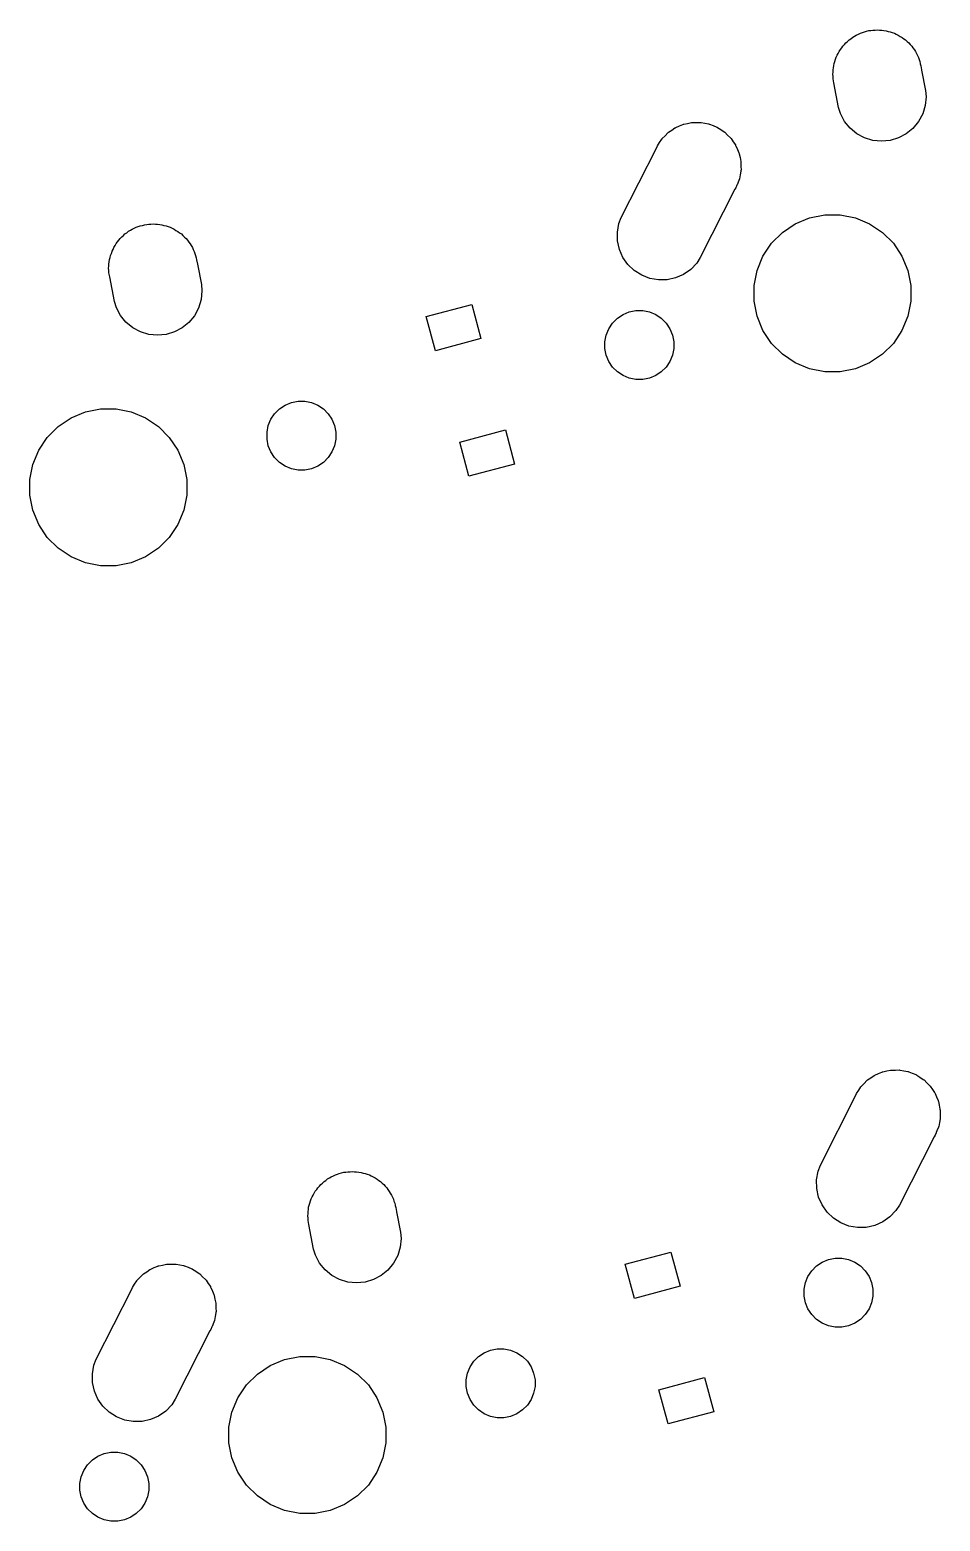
# Model space of a CAD drawing. Extents: x -26.1 to -7.5, y -7.6 to -2.3.
# Drawn here: x -13.387 to -12.477, y -4.047 to -2.555 of the extents above; entities that cross this region are included whole.
import ezdxf

# ---------------------------------------------------------------- set-up
doc = ezdxf.new("R2010")
doc.units = 0
doc.header["$MEASUREMENT"] = 0
doc.layers.add('BLACK', color=7, linetype='CONTINUOUS')

msp = doc.modelspace()

# ---------------------------------------------------------------- linework, layer by layer
at = {"layer": 'BLACK', "linetype": 'CONTINUOUS'}
for p, q in [((-12.5693, -2.56675), (-12.5678, -2.56525)), ((-12.5678, -2.56525), (-12.566, -2.564)), ((-12.566, -2.564), (-12.5642, -2.56257)), ((-12.5642, -2.56257), (-12.5623, -2.56158)), ((-12.5623, -2.56158), (-12.5606, -2.56041)), ((-12.5606, -2.56041), (-12.5585, -2.55954)), ((-12.5585, -2.55954), (-12.5565, -2.55848)), ((-12.5565, -2.55848), (-12.5545, -2.55788)), ((-12.5545, -2.55788), (-12.5525, -2.55707)), ((-12.5525, -2.55707), (-12.5503, -2.55663)), ((-12.5503, -2.55663), (-12.5481, -2.55598)), ((-12.5481, -2.55598), (-12.546, -2.55578)), ((-12.546, -2.55578), (-12.544, -2.55537)), ((-12.544, -2.55537), (-12.5417, -2.55537)), ((-12.5417, -2.55537), (-12.5395, -2.55515)), ((-12.5395, -2.55515), (-12.5374, -2.55537)), ((-12.5374, -2.55537), (-12.5352, -2.55537)), ((-12.5352, -2.55537), (-12.533, -2.55581)), ((-12.533, -2.55581), (-12.5308, -2.55604)), ((-12.5308, -2.55604), (-12.5288, -2.55666)), ((-12.5288, -2.55666), (-12.5267, -2.55707)), ((-12.5267, -2.55707), (-12.5246, -2.55793)), ((-12.5246, -2.55793), (-12.5224, -2.5586)), ((-12.5224, -2.5586), (-12.5206, -2.5596)), ((-12.5206, -2.5596), (-12.5186, -2.56041)), ((-12.5186, -2.56041), (-12.5167, -2.56166)), ((-12.5167, -2.56166), (-12.5148, -2.56274)), ((-12.5148, -2.56274), (-12.5131, -2.56408)), ((-12.5131, -2.56408), (-12.5114, -2.56525)), ((-12.5114, -2.56525), (-12.5098, -2.56685)), ((-12.5807, -2.58249), (-12.5797, -2.58063)), ((-12.5797, -2.58063), (-12.5789, -2.57868)), ((-12.5789, -2.57868), (-12.5776, -2.5768)), ((-12.5776, -2.5768), (-12.5765, -2.57481)), ((-12.5765, -2.57481), (-12.5752, -2.57318)), ((-12.5752, -2.57318), (-12.574, -2.57142)), ((-12.574, -2.57142), (-12.5724, -2.56982)), ((-12.5724, -2.56982), (-12.571, -2.56808)), ((-12.571, -2.56808), (-12.5693, -2.56675)), ((-12.5098, -2.56685), (-12.508, -2.56829)), ((-12.508, -2.56829), (-12.5067, -2.56993)), ((-12.5067, -2.56993), (-12.5052, -2.57142)), ((-12.5052, -2.57142), (-12.5039, -2.5733)), ((-12.5039, -2.5733), (-12.5025, -2.57506)), ((-12.5025, -2.57506), (-12.5015, -2.57692)), ((-12.5015, -2.57692), (-12.5004, -2.57868)), ((-12.5004, -2.57868), (-12.4995, -2.58077)), ((-12.4995, -2.58077), (-12.4984, -2.58277)), ((-12.5839, -2.59529), (-12.5835, -2.59308)), ((-12.5839, -2.59741), (-12.5839, -2.59529)), ((-12.5835, -2.59308), (-12.5832, -2.59083)), ((-12.5832, -2.59083), (-12.5826, -2.58881)), ((-12.5826, -2.58881), (-12.5822, -2.58674)), ((-12.5822, -2.58674), (-12.5813, -2.58465)), ((-12.5813, -2.58465), (-12.5807, -2.58249)), ((-12.4984, -2.58277), (-12.4978, -2.58479)), ((-12.4978, -2.58479), (-12.497, -2.58674)), ((-12.497, -2.58674), (-12.4966, -2.58896)), ((-12.4966, -2.58896), (-12.4966, -2.58903)), ((-12.4966, -2.58903), (-12.4962, -2.59108)), ((-12.4962, -2.59108), (-12.4953, -2.59529)), ((-12.4953, -2.59529), (-12.4953, -2.59537)), ((-12.4953, -2.59537), (-12.4913, -2.61576)), ((-12.5841, -2.59951), (-12.5839, -2.59741)), ((-12.5839, -2.60176), (-12.5841, -2.59951)), ((-12.5839, -2.60402), (-12.5839, -2.60176)), ((-12.5831, -2.60823), (-12.5839, -2.60402)), ((-12.5783, -2.63275), (-12.5831, -2.60823)), ((-12.4907, -2.62227), (-12.4916, -2.63095)), ((-12.4913, -2.61576), (-12.4907, -2.62227)), ((-12.5764, -2.63901), (-12.5783, -2.63275)), ((-12.5723, -2.64672), (-12.5764, -2.63901)), ((-12.4942, -2.63929), (-12.4983, -2.64697)), ((-12.4916, -2.63095), (-12.4942, -2.63929)), ((-12.7453, -2.65552), (-12.7421, -2.65329)), ((-12.7421, -2.65329), (-12.7416, -2.6531)), ((-12.7416, -2.6531), (-12.7412, -2.65283)), ((-12.7412, -2.65283), (-12.7376, -2.65134)), ((-12.7376, -2.65134), (-12.7341, -2.64978)), ((-12.7341, -2.64978), (-12.7336, -2.64968)), ((-12.7336, -2.64968), (-12.7332, -2.64949)), ((-12.7332, -2.64949), (-12.7294, -2.64874)), ((-12.7294, -2.64874), (-12.7256, -2.6479)), ((-12.7256, -2.6479), (-12.7251, -2.64789)), ((-12.7251, -2.64789), (-12.7246, -2.64779)), ((-12.7246, -2.64779), (-12.7207, -2.64779)), ((-12.7207, -2.64779), (-12.7169, -2.64771)), ((-12.7169, -2.64771), (-12.7164, -2.64779)), ((-12.7164, -2.64779), (-12.7159, -2.64779)), ((-12.7159, -2.64779), (-12.7121, -2.64855)), ((-12.7121, -2.64855), (-12.7083, -2.64923)), ((-12.7083, -2.64923), (-12.7078, -2.6494)), ((-12.7078, -2.6494), (-12.7073, -2.64949)), ((-12.7073, -2.64949), (-12.7038, -2.65098)), ((-12.7038, -2.65098), (-12.7001, -2.65239)), ((-12.7001, -2.65239), (-12.6997, -2.65265)), ((-12.6997, -2.65265), (-12.6993, -2.65283)), ((-12.6993, -2.65283), (-12.6961, -2.655)), ((-12.6961, -2.655), (-12.6928, -2.65709)), ((-12.5668, -2.65348), (-12.5723, -2.64672)), ((-12.5601, -2.65904), (-12.5668, -2.65348)), ((-12.5039, -2.6537), (-12.5106, -2.65921)), ((-12.4983, -2.64697), (-12.5039, -2.6537)), ((-12.7595, -2.6711), (-12.7574, -2.66787)), ((-12.7574, -2.66787), (-12.7553, -2.66459)), ((-12.7553, -2.66459), (-12.7549, -2.66425)), ((-12.7549, -2.66425), (-12.7547, -2.66385)), ((-12.7547, -2.66385), (-12.7519, -2.6611)), ((-12.7519, -2.6611), (-12.7492, -2.65829)), ((-12.7492, -2.65829), (-12.7488, -2.65802)), ((-12.7488, -2.65802), (-12.7485, -2.65768)), ((-12.7485, -2.65768), (-12.7453, -2.65552)), ((-12.6928, -2.65709), (-12.6924, -2.65742)), ((-12.6924, -2.65742), (-12.692, -2.65768)), ((-12.692, -2.65768), (-12.6893, -2.66043)), ((-12.6893, -2.66043), (-12.6865, -2.66312)), ((-12.6865, -2.66312), (-12.6862, -2.66351)), ((-12.6862, -2.66351), (-12.6859, -2.66385)), ((-12.6859, -2.66385), (-12.6837, -2.66708)), ((-12.6837, -2.66708), (-12.6815, -2.67027)), ((-12.6815, -2.67027), (-12.6813, -2.67071)), ((-12.5524, -2.66318), (-12.5601, -2.65904)), ((-12.544, -2.66574), (-12.5524, -2.66318)), ((-12.5354, -2.66663), (-12.544, -2.66574)), ((-12.5267, -2.6658), (-12.5354, -2.66663)), ((-12.5183, -2.6633), (-12.5267, -2.6658)), ((-12.5106, -2.65921), (-12.5183, -2.6633)), ((-12.7957, -2.74286), (-12.7605, -2.67356)), ((-12.7605, -2.67356), (-12.7595, -2.6711)), ((-12.6813, -2.67071), (-12.681, -2.6711)), ((-12.681, -2.6711), (-12.6795, -2.6747)), ((-12.6795, -2.6747), (-12.678, -2.67826)), ((-12.678, -2.67826), (-12.6779, -2.67872)), ((-12.6779, -2.67872), (-12.6777, -2.67916)), ((-12.6777, -2.67916), (-12.6769, -2.68298)), ((-12.6769, -2.68298), (-12.6761, -2.68678)), ((-12.676, -2.69645), (-12.6767, -2.70026)), ((-12.6761, -2.68678), (-12.6761, -2.68725)), ((-12.6761, -2.68725), (-12.676, -2.68772)), ((-12.676, -2.68772), (-12.676, -2.69161)), ((-12.676, -2.69161), (-12.6759, -2.6955)), ((-12.6759, -2.6955), (-12.676, -2.69597)), ((-12.676, -2.69597), (-12.676, -2.69645)), ((-12.682, -2.71449), (-12.7167, -2.78293)), ((-12.681, -2.71306), (-12.682, -2.71449)), ((-12.68, -2.71061), (-12.681, -2.71306)), ((-12.6798, -2.71018), (-12.68, -2.71061)), ((-12.6792, -2.70859), (-12.6798, -2.71018)), ((-12.6777, -2.705), (-12.6792, -2.70859)), ((-12.6776, -2.70454), (-12.6777, -2.705)), ((-12.6774, -2.70409), (-12.6776, -2.70454)), ((-12.6767, -2.70026), (-12.6774, -2.70409)), ((-12.7981, -2.74895), (-12.7957, -2.74286)), ((-12.6216, -2.74916), (-12.6073, -2.74324)), ((-12.6073, -2.74324), (-12.5922, -2.74022)), ((-12.5922, -2.74022), (-12.5767, -2.74022)), ((-12.5767, -2.74022), (-12.5615, -2.74324)), ((-12.5615, -2.74324), (-12.5473, -2.74916)), ((-13.2938, -2.76086), (-13.2923, -2.75937)), ((-13.2923, -2.75937), (-13.2904, -2.75811)), ((-13.2904, -2.75811), (-13.2887, -2.75668)), ((-13.2887, -2.75668), (-13.2868, -2.75569)), ((-13.2868, -2.75569), (-13.285, -2.75452)), ((-13.285, -2.75452), (-13.2829, -2.75366)), ((-13.2829, -2.75366), (-13.2809, -2.7526)), ((-13.2809, -2.7526), (-13.2789, -2.75199)), ((-13.2789, -2.75199), (-13.277, -2.75118)), ((-13.277, -2.75118), (-13.2748, -2.75074)), ((-13.2748, -2.75074), (-13.2726, -2.75009)), ((-13.2726, -2.75009), (-13.2705, -2.74989)), ((-13.2705, -2.74989), (-13.2684, -2.74948)), ((-13.2684, -2.74948), (-13.2662, -2.74948)), ((-13.2662, -2.74948), (-13.2639, -2.74927)), ((-13.2639, -2.74927), (-13.2618, -2.74948)), ((-13.2618, -2.74948), (-13.2597, -2.74948)), ((-13.2597, -2.74948), (-13.2575, -2.74992)), ((-13.2575, -2.74992), (-13.2552, -2.75015)), ((-13.2552, -2.75015), (-13.2532, -2.75077)), ((-13.2532, -2.75077), (-13.2511, -2.75118)), ((-13.2511, -2.75118), (-13.249, -2.75205)), ((-13.249, -2.75205), (-13.2469, -2.75271)), ((-13.2469, -2.75271), (-13.245, -2.75371)), ((-13.245, -2.75371), (-13.2431, -2.75452)), ((-13.2431, -2.75452), (-13.2412, -2.75578)), ((-13.2412, -2.75578), (-13.2392, -2.75685)), ((-13.2392, -2.75685), (-13.2376, -2.7582)), ((-13.2376, -2.7582), (-13.2358, -2.75937)), ((-13.2358, -2.75937), (-13.2342, -2.76097)), ((-12.7996, -2.75754), (-12.7981, -2.74895)), ((-12.7994, -2.76626), (-12.7996, -2.75754)), ((-12.6454, -2.76868), (-12.6345, -2.75775)), ((-12.6345, -2.75775), (-12.6216, -2.74916)), ((-12.5473, -2.74916), (-12.5344, -2.75775)), ((-12.5344, -2.75775), (-12.5235, -2.76868)), ((-13.3051, -2.7766), (-13.3041, -2.77474)), ((-13.3041, -2.77474), (-13.3033, -2.77279)), ((-13.3033, -2.77279), (-13.302, -2.77091)), ((-13.302, -2.77091), (-13.301, -2.76892)), ((-13.301, -2.76892), (-13.2996, -2.76729)), ((-13.2996, -2.76729), (-13.2985, -2.76554)), ((-13.2985, -2.76554), (-13.2969, -2.76394)), ((-13.2969, -2.76394), (-13.2954, -2.76219)), ((-13.2954, -2.76219), (-13.2938, -2.76086)), ((-13.2342, -2.76097), (-13.2325, -2.76241)), ((-13.2325, -2.76241), (-13.2311, -2.76404)), ((-13.2311, -2.76404), (-13.2296, -2.76554)), ((-13.2296, -2.76554), (-13.2284, -2.76742)), ((-13.2284, -2.76742), (-13.227, -2.76917)), ((-13.227, -2.76917), (-13.226, -2.77104)), ((-13.226, -2.77104), (-13.2248, -2.77279)), ((-13.2248, -2.77279), (-13.2239, -2.77488)), ((-12.7975, -2.77478), (-12.7994, -2.76626)), ((-12.654, -2.78154), (-12.6454, -2.76868)), ((-12.5235, -2.76868), (-12.5149, -2.78154)), ((-13.3083, -2.78941), (-13.3079, -2.78719)), ((-13.3083, -2.79152), (-13.3083, -2.78941)), ((-13.3079, -2.78719), (-13.3077, -2.78494)), ((-13.3077, -2.78494), (-13.3071, -2.78292)), ((-13.3071, -2.78292), (-13.3066, -2.78085)), ((-13.3066, -2.78085), (-13.3058, -2.77876)), ((-13.3058, -2.77876), (-13.3051, -2.7766)), ((-13.2239, -2.77488), (-13.2229, -2.77688)), ((-13.2229, -2.77688), (-13.2223, -2.7789)), ((-13.2223, -2.7789), (-13.2215, -2.78085)), ((-13.2215, -2.78085), (-13.221, -2.78307)), ((-13.221, -2.78307), (-13.221, -2.78314)), ((-13.221, -2.78314), (-13.2206, -2.78519)), ((-13.2206, -2.78519), (-13.2198, -2.78941)), ((-13.2198, -2.78941), (-13.2198, -2.78949)), ((-13.2198, -2.78949), (-13.2158, -2.80988)), ((-12.794, -2.78277), (-12.7975, -2.77478)), ((-12.789, -2.78992), (-12.794, -2.78277)), ((-12.7202, -2.78845), (-12.7262, -2.79475)), ((-12.7167, -2.78293), (-12.7202, -2.78845)), ((-12.6599, -2.79583), (-12.654, -2.78154)), ((-12.5149, -2.78154), (-12.509, -2.79583)), ((-13.3086, -2.79362), (-13.3083, -2.79152)), ((-13.3083, -2.79587), (-13.3086, -2.79362)), ((-13.3083, -2.79813), (-13.3083, -2.79587)), ((-13.3075, -2.80235), (-13.3083, -2.79813)), ((-13.3027, -2.82686), (-13.3075, -2.80235)), ((-12.7827, -2.79595), (-12.789, -2.78992)), ((-12.7753, -2.80064), (-12.7827, -2.79595)), ((-12.7672, -2.80381), (-12.7753, -2.80064)), ((-12.7586, -2.80533), (-12.7672, -2.80381)), ((-12.7414, -2.80326), (-12.7499, -2.80514)), ((-12.7334, -2.79975), (-12.7414, -2.80326)), ((-12.7262, -2.79475), (-12.7334, -2.79975)), ((-12.6629, -2.81099), (-12.6599, -2.79583)), ((-12.509, -2.79583), (-12.5059, -2.81099)), ((-13.2152, -2.81639), (-13.216, -2.82507)), ((-13.2158, -2.80988), (-13.2152, -2.81639)), ((-12.7499, -2.80514), (-12.7586, -2.80533)), ((-12.6629, -2.82646), (-12.6629, -2.81099)), ((-12.5059, -2.81099), (-12.5059, -2.82646)), ((-13.3008, -2.83313), (-13.3027, -2.82686)), ((-13.2968, -2.84084), (-13.3008, -2.83313)), ((-13.2186, -2.83341), (-13.2227, -2.84109)), ((-13.216, -2.82507), (-13.2186, -2.83341)), ((-12.9909, -2.84204), (-12.9452, -2.82981)), ((-12.9452, -2.82981), (-12.9361, -2.86403)), ((-12.6599, -2.84162), (-12.6629, -2.82646)), ((-12.5059, -2.82646), (-12.509, -2.84162)), ((-13.2912, -2.8476), (-13.2968, -2.84084)), ((-13.2845, -2.85316), (-13.2912, -2.8476)), ((-13.2283, -2.84781), (-13.2351, -2.85332)), ((-13.2227, -2.84109), (-13.2283, -2.84781)), ((-12.9817, -2.87626), (-12.9909, -2.84204)), ((-12.8081, -2.85417), (-12.8044, -2.84853)), ((-12.8044, -2.84853), (-12.7996, -2.84373)), ((-12.7996, -2.84373), (-12.7939, -2.83996)), ((-12.7939, -2.83996), (-12.7877, -2.83736)), ((-12.7877, -2.83736), (-12.781, -2.83604)), ((-12.781, -2.83604), (-12.7742, -2.83604)), ((-12.7742, -2.83604), (-12.7676, -2.83736)), ((-12.7676, -2.83736), (-12.7613, -2.83996)), ((-12.7613, -2.83996), (-12.7557, -2.84373)), ((-12.7557, -2.84373), (-12.7509, -2.84853)), ((-12.7509, -2.84853), (-12.7471, -2.85417)), ((-12.654, -2.85591), (-12.6599, -2.84162)), ((-12.509, -2.84162), (-12.5149, -2.85591)), ((-13.2768, -2.8573), (-13.2845, -2.85316)), ((-13.2685, -2.85986), (-13.2768, -2.8573)), ((-13.2598, -2.86074), (-13.2685, -2.85986)), ((-13.2511, -2.85992), (-13.2598, -2.86074)), ((-13.2428, -2.85741), (-13.2511, -2.85992)), ((-13.2351, -2.85332), (-13.2428, -2.85741)), ((-12.9361, -2.86403), (-12.9817, -2.87626)), ((-12.8121, -2.8671), (-12.8107, -2.86044)), ((-12.8107, -2.86044), (-12.8081, -2.85417)), ((-12.7471, -2.85417), (-12.7445, -2.86044)), ((-12.7445, -2.86044), (-12.7432, -2.8671)), ((-12.6454, -2.86877), (-12.654, -2.85591)), ((-12.5149, -2.85591), (-12.5235, -2.86877)), ((-12.8121, -2.87388), (-12.8121, -2.8671)), ((-12.8107, -2.88054), (-12.8121, -2.87388)), ((-12.7432, -2.87388), (-12.7445, -2.88054)), ((-12.7432, -2.8671), (-12.7432, -2.87388)), ((-12.6345, -2.8797), (-12.6454, -2.86877)), ((-12.5235, -2.86877), (-12.5344, -2.8797)), ((-12.8081, -2.88681), (-12.8107, -2.88054)), ((-12.8044, -2.89245), (-12.8081, -2.88681)), ((-12.7996, -2.89725), (-12.8044, -2.89245)), ((-12.7509, -2.89245), (-12.7557, -2.89725)), ((-12.7471, -2.88681), (-12.7509, -2.89245)), ((-12.7445, -2.88054), (-12.7471, -2.88681)), ((-12.6216, -2.88829), (-12.6345, -2.8797)), ((-12.6073, -2.89421), (-12.6216, -2.88829)), ((-12.5473, -2.88829), (-12.5615, -2.89421)), ((-12.5344, -2.8797), (-12.5473, -2.88829)), ((-12.7939, -2.90102), (-12.7996, -2.89725)), ((-12.7877, -2.90361), (-12.7939, -2.90102)), ((-12.781, -2.90494), (-12.7877, -2.90361)), ((-12.7742, -2.90494), (-12.781, -2.90494)), ((-12.7676, -2.90361), (-12.7742, -2.90494)), ((-12.7613, -2.90102), (-12.7676, -2.90361)), ((-12.7557, -2.89725), (-12.7613, -2.90102)), ((-12.5922, -2.89722), (-12.6073, -2.89421)), ((-12.5767, -2.89722), (-12.5922, -2.89722)), ((-12.5615, -2.89421), (-12.5767, -2.89722)), ((-13.3461, -2.94327), (-13.3318, -2.93736)), ((-13.3318, -2.93736), (-13.3166, -2.93434)), ((-13.3166, -2.93434), (-13.3011, -2.93434)), ((-13.3011, -2.93434), (-13.286, -2.93736)), ((-13.286, -2.93736), (-13.2717, -2.94327)), ((-13.1425, -2.93911), (-13.1377, -2.93432)), ((-13.1377, -2.93432), (-13.132, -2.93055)), ((-13.132, -2.93055), (-13.1257, -2.92795)), ((-13.1257, -2.92795), (-13.1191, -2.92663)), ((-13.1191, -2.92663), (-13.1123, -2.92663)), ((-13.1123, -2.92663), (-13.1056, -2.92795)), ((-13.1056, -2.92795), (-13.0994, -2.93055)), ((-13.0994, -2.93055), (-13.0937, -2.93432)), ((-13.0937, -2.93432), (-13.0889, -2.93911)), ((-13.3699, -2.9628), (-13.3589, -2.95186)), ((-13.3589, -2.95186), (-13.3461, -2.94327)), ((-13.2717, -2.94327), (-13.2588, -2.95186)), ((-13.2588, -2.95186), (-13.2479, -2.9628)), ((-13.1501, -2.95768), (-13.1488, -2.95103)), ((-13.1488, -2.95103), (-13.1462, -2.94476)), ((-13.1462, -2.94476), (-13.1425, -2.93911)), ((-13.0889, -2.93911), (-13.0852, -2.94476)), ((-13.0852, -2.94476), (-13.0826, -2.95103)), ((-13.0826, -2.95103), (-13.0812, -2.95768)), ((-13.3784, -2.97565), (-13.3699, -2.9628)), ((-13.2479, -2.9628), (-13.2393, -2.97565)), ((-13.1501, -2.96447), (-13.1501, -2.95768)), ((-13.1488, -2.97112), (-13.1501, -2.96447)), ((-13.0812, -2.96447), (-13.0826, -2.97112)), ((-13.0812, -2.95768), (-13.0812, -2.96447)), ((-12.9572, -2.96753), (-12.9116, -2.9553)), ((-12.9481, -3.00176), (-12.9572, -2.96753)), ((-12.9116, -2.9553), (-12.9024, -2.98953)), ((-13.3844, -2.98994), (-13.3784, -2.97565)), ((-13.2393, -2.97565), (-13.2334, -2.98994)), ((-13.1462, -2.97739), (-13.1488, -2.97112)), ((-13.1425, -2.98303), (-13.1462, -2.97739)), ((-13.1377, -2.98783), (-13.1425, -2.98303)), ((-13.0889, -2.98303), (-13.0937, -2.98783)), ((-13.0852, -2.97739), (-13.0889, -2.98303)), ((-13.0826, -2.97112), (-13.0852, -2.97739)), ((-13.3874, -3.00511), (-13.3844, -2.98994)), ((-13.2334, -2.98994), (-13.2304, -3.00511)), ((-13.132, -2.9916), (-13.1377, -2.98783)), ((-13.1257, -2.9942), (-13.132, -2.9916)), ((-13.1191, -2.99552), (-13.1257, -2.9942)), ((-13.1123, -2.99552), (-13.1191, -2.99552)), ((-13.1056, -2.9942), (-13.1123, -2.99552)), ((-13.0994, -2.9916), (-13.1056, -2.9942)), ((-13.0937, -2.98783), (-13.0994, -2.9916)), ((-12.9024, -2.98953), (-12.9481, -3.00176)), ((-13.3874, -3.02057), (-13.3874, -3.00511)), ((-13.2304, -3.00511), (-13.2304, -3.02057)), ((-13.3844, -3.03574), (-13.3874, -3.02057)), ((-13.2304, -3.02057), (-13.2334, -3.03574)), ((-13.3784, -3.05002), (-13.3844, -3.03574)), ((-13.2334, -3.03574), (-13.2393, -3.05002)), ((-13.3699, -3.06288), (-13.3784, -3.05002)), ((-13.2393, -3.05002), (-13.2479, -3.06288)), ((-13.3589, -3.07381), (-13.3699, -3.06288)), ((-13.2479, -3.06288), (-13.2588, -3.07381)), ((-13.3461, -3.0824), (-13.3589, -3.07381)), ((-13.3318, -3.08832), (-13.3461, -3.0824)), ((-13.2717, -3.0824), (-13.286, -3.08832)), ((-13.2588, -3.07381), (-13.2717, -3.0824)), ((-13.3166, -3.09134), (-13.3318, -3.08832)), ((-13.3011, -3.09134), (-13.3166, -3.09134)), ((-13.286, -3.08832), (-13.3011, -3.09134)), ((-12.5555, -3.61176), (-12.5527, -3.609)), ((-12.5527, -3.609), (-12.55, -3.6062)), ((-12.55, -3.6062), (-12.5496, -3.60592)), ((-12.5496, -3.60592), (-12.5493, -3.60559)), ((-12.5493, -3.60559), (-12.5461, -3.60342)), ((-12.5461, -3.60342), (-12.5429, -3.6012)), ((-12.5429, -3.6012), (-12.5424, -3.601)), ((-12.5424, -3.601), (-12.542, -3.60074)), ((-12.542, -3.60074), (-12.5385, -3.59925)), ((-12.5385, -3.59925), (-12.5349, -3.59769)), ((-12.5349, -3.59769), (-12.5344, -3.59758)), ((-12.5344, -3.59758), (-12.534, -3.5974)), ((-12.534, -3.5974), (-12.5302, -3.59664)), ((-12.5302, -3.59664), (-12.5264, -3.5958)), ((-12.5264, -3.5958), (-12.5259, -3.59579)), ((-12.5259, -3.59579), (-12.5254, -3.5957)), ((-12.5254, -3.5957), (-12.5215, -3.5957)), ((-12.5215, -3.5957), (-12.5177, -3.59562)), ((-12.5177, -3.59562), (-12.5172, -3.5957)), ((-12.5172, -3.5957), (-12.5167, -3.5957)), ((-12.5167, -3.5957), (-12.5129, -3.59646)), ((-12.5129, -3.59646), (-12.5091, -3.59713)), ((-12.5091, -3.59713), (-12.5086, -3.59731)), ((-12.5086, -3.59731), (-12.5081, -3.5974)), ((-12.5081, -3.5974), (-12.5046, -3.59889)), ((-12.5046, -3.59889), (-12.5009, -3.6003)), ((-12.5009, -3.6003), (-12.5005, -3.60056)), ((-12.5005, -3.60056), (-12.5001, -3.60074)), ((-12.5001, -3.60074), (-12.4969, -3.6029)), ((-12.4969, -3.6029), (-12.4936, -3.60499)), ((-12.4936, -3.60499), (-12.4932, -3.60532)), ((-12.4932, -3.60532), (-12.4928, -3.60559)), ((-12.4928, -3.60559), (-12.4901, -3.60834)), ((-12.4901, -3.60834), (-12.4873, -3.61103)), ((-12.5965, -3.69076), (-12.5613, -3.62147)), ((-12.5613, -3.62147), (-12.5603, -3.61901)), ((-12.5603, -3.61901), (-12.5582, -3.61577)), ((-12.5582, -3.61577), (-12.5561, -3.6125)), ((-12.5561, -3.6125), (-12.5557, -3.61215)), ((-12.5557, -3.61215), (-12.5555, -3.61176)), ((-12.4873, -3.61103), (-12.487, -3.61142)), ((-12.487, -3.61142), (-12.4867, -3.61176)), ((-12.4867, -3.61176), (-12.4845, -3.61499)), ((-12.4845, -3.61499), (-12.4823, -3.61818)), ((-12.4823, -3.61818), (-12.4821, -3.61861)), ((-12.4821, -3.61861), (-12.4818, -3.61901)), ((-12.4818, -3.61901), (-12.4803, -3.6226)), ((-12.4803, -3.6226), (-12.4788, -3.62616)), ((-12.4788, -3.62616), (-12.4787, -3.62663)), ((-12.4787, -3.62663), (-12.4785, -3.62707)), ((-12.4785, -3.62707), (-12.4777, -3.63089)), ((-12.4777, -3.63089), (-12.4769, -3.63468)), ((-12.4769, -3.63468), (-12.4769, -3.63516)), ((-12.4769, -3.63516), (-12.4768, -3.63563)), ((-12.4768, -3.63563), (-12.4768, -3.63952)), ((-12.4768, -3.63952), (-12.4767, -3.6434)), ((-12.4785, -3.65291), (-12.48, -3.6565)), ((-12.4784, -3.65244), (-12.4785, -3.65291)), ((-12.4782, -3.652), (-12.4784, -3.65244)), ((-12.4775, -3.64817), (-12.4782, -3.652)), ((-12.4768, -3.64435), (-12.4775, -3.64817)), ((-12.4767, -3.6434), (-12.4768, -3.64387)), ((-12.4768, -3.64387), (-12.4768, -3.64435)), ((-12.4828, -3.66239), (-12.5175, -3.73084)), ((-12.4818, -3.66097), (-12.4828, -3.66239)), ((-12.4808, -3.65851), (-12.4818, -3.66097)), ((-12.4806, -3.65809), (-12.4808, -3.65851)), ((-12.48, -3.6565), (-12.4806, -3.65809)), ((-13.0797, -3.6999), (-13.0778, -3.69909)), ((-13.0778, -3.69909), (-13.0756, -3.69865)), ((-13.0756, -3.69865), (-13.0734, -3.698)), ((-13.0734, -3.698), (-13.0713, -3.6978)), ((-13.0713, -3.6978), (-13.0692, -3.69739)), ((-13.0692, -3.69739), (-13.067, -3.69739)), ((-13.067, -3.69739), (-13.0647, -3.69717)), ((-13.0647, -3.69717), (-13.0626, -3.69739)), ((-13.0626, -3.69739), (-13.0605, -3.69739)), ((-13.0605, -3.69739), (-13.0583, -3.69783)), ((-13.0583, -3.69783), (-13.056, -3.69806)), ((-13.056, -3.69806), (-13.054, -3.69868)), ((-13.054, -3.69868), (-13.0519, -3.69909)), ((-13.0519, -3.69909), (-13.0498, -3.69995)), ((-12.6004, -3.70545), (-12.5989, -3.69685)), ((-12.5989, -3.69685), (-12.5965, -3.69076)), ((-13.1004, -3.7152), (-13.0993, -3.71344)), ((-13.0993, -3.71344), (-13.0977, -3.71184)), ((-13.0977, -3.71184), (-13.0962, -3.7101)), ((-13.0962, -3.7101), (-13.0946, -3.70877)), ((-13.0946, -3.70877), (-13.0931, -3.70727)), ((-13.0931, -3.70727), (-13.0912, -3.70602)), ((-13.0912, -3.70602), (-13.0895, -3.70459)), ((-13.0895, -3.70459), (-13.0876, -3.7036)), ((-13.0876, -3.7036), (-13.0858, -3.70243)), ((-13.0858, -3.70243), (-13.0837, -3.70156)), ((-13.0837, -3.70156), (-13.0817, -3.7005)), ((-13.0817, -3.7005), (-13.0797, -3.6999)), ((-13.0498, -3.69995), (-13.0477, -3.70062)), ((-13.0477, -3.70062), (-13.0458, -3.70162)), ((-13.0458, -3.70162), (-13.0439, -3.70243)), ((-13.0439, -3.70243), (-13.042, -3.70368)), ((-13.042, -3.70368), (-13.04, -3.70476)), ((-13.04, -3.70476), (-13.0384, -3.7061)), ((-13.0384, -3.7061), (-13.0366, -3.70727)), ((-13.0366, -3.70727), (-13.035, -3.70887)), ((-13.035, -3.70887), (-13.0333, -3.71031)), ((-13.0333, -3.71031), (-13.0319, -3.71195)), ((-13.0319, -3.71195), (-13.0304, -3.71344)), ((-13.0304, -3.71344), (-13.0292, -3.71532)), ((-12.6002, -3.71417), (-12.6004, -3.70545)), ((-12.5983, -3.72269), (-12.6002, -3.71417)), ((-13.1079, -3.73083), (-13.1074, -3.72876)), ((-13.1074, -3.72876), (-13.1066, -3.72667)), ((-13.1066, -3.72667), (-13.1059, -3.72451)), ((-13.1059, -3.72451), (-13.1049, -3.72265)), ((-13.1049, -3.72265), (-13.1041, -3.7207)), ((-13.1041, -3.7207), (-13.1028, -3.71882)), ((-13.1028, -3.71882), (-13.1018, -3.71683)), ((-13.1018, -3.71683), (-13.1004, -3.7152)), ((-13.0292, -3.71532), (-13.0278, -3.71708)), ((-13.0278, -3.71708), (-13.0268, -3.71894)), ((-13.0268, -3.71894), (-13.0256, -3.7207)), ((-13.0256, -3.7207), (-13.0247, -3.72279)), ((-13.0247, -3.72279), (-13.0237, -3.72479)), ((-13.0237, -3.72479), (-13.0231, -3.72681)), ((-13.0231, -3.72681), (-13.0223, -3.72876)), ((-13.0223, -3.72876), (-13.0218, -3.73098)), ((-12.5948, -3.73067), (-12.5983, -3.72269)), ((-13.1094, -3.74153), (-13.1091, -3.73943)), ((-13.1091, -3.74378), (-13.1094, -3.74153)), ((-13.1091, -3.73731), (-13.1087, -3.7351)), ((-13.1091, -3.73943), (-13.1091, -3.73731)), ((-13.1091, -3.74604), (-13.1091, -3.74378)), ((-13.1087, -3.7351), (-13.1085, -3.73285)), ((-13.1085, -3.73285), (-13.1079, -3.73083)), ((-13.0218, -3.73098), (-13.0218, -3.73105)), ((-13.0218, -3.73105), (-13.0214, -3.7331)), ((-13.0214, -3.7331), (-13.0206, -3.73731)), ((-13.0206, -3.73731), (-13.0206, -3.73739)), ((-13.0206, -3.73739), (-13.0166, -3.75778)), ((-12.5898, -3.73782), (-12.5948, -3.73067)), ((-12.5835, -3.74386), (-12.5898, -3.73782)), ((-12.5761, -3.74855), (-12.5835, -3.74386)), ((-12.527, -3.74265), (-12.5342, -3.74765)), ((-12.521, -3.73635), (-12.527, -3.74265)), ((-12.5175, -3.73084), (-12.521, -3.73635)), ((-13.1083, -3.75025), (-13.1091, -3.74604)), ((-13.1035, -3.77477), (-13.1083, -3.75025)), ((-13.0166, -3.75778), (-13.016, -3.76429)), ((-12.568, -3.75172), (-12.5761, -3.74855)), ((-12.5594, -3.75323), (-12.568, -3.75172)), ((-12.5507, -3.75305), (-12.5594, -3.75323)), ((-12.5422, -3.75116), (-12.5507, -3.75305)), ((-12.5342, -3.74765), (-12.5422, -3.75116)), ((-13.0168, -3.77297), (-13.0194, -3.78131)), ((-13.016, -3.76429), (-13.0168, -3.77297)), ((-13.1016, -3.78103), (-13.1035, -3.77477)), ((-13.0976, -3.78874), (-13.1016, -3.78103)), ((-13.092, -3.7955), (-13.0976, -3.78874)), ((-13.0235, -3.78899), (-13.0291, -3.79572)), ((-13.0194, -3.78131), (-13.0235, -3.78899)), ((-12.7917, -3.78994), (-12.746, -3.77771)), ((-12.746, -3.77771), (-12.7369, -3.81194)), ((-12.6004, -3.79164), (-12.5947, -3.78787)), ((-12.5947, -3.78787), (-12.5885, -3.78527)), ((-12.5885, -3.78527), (-12.5818, -3.78394)), ((-12.5818, -3.78394), (-12.575, -3.78394)), ((-12.575, -3.78394), (-12.5684, -3.78527)), ((-12.5684, -3.78527), (-12.5621, -3.78787)), ((-12.5621, -3.78787), (-12.5565, -3.79164)), ((-13.2799, -3.80587), (-13.2772, -3.80312)), ((-13.2772, -3.80312), (-13.2745, -3.80031)), ((-13.2745, -3.80031), (-13.2741, -3.80004)), ((-13.2741, -3.80004), (-13.2737, -3.7997)), ((-13.2737, -3.7997), (-13.2705, -3.79754)), ((-13.2705, -3.79754), (-13.2673, -3.79531)), ((-13.2673, -3.79531), (-13.2669, -3.79512)), ((-13.2669, -3.79512), (-13.2665, -3.79485)), ((-13.2665, -3.79485), (-13.2629, -3.79336)), ((-13.2629, -3.79336), (-13.2593, -3.7918)), ((-13.2593, -3.7918), (-13.2589, -3.7917)), ((-13.2589, -3.7917), (-13.2584, -3.79151)), ((-13.2584, -3.79151), (-13.2546, -3.79076)), ((-13.2546, -3.79076), (-13.2508, -3.78992)), ((-13.2508, -3.78992), (-13.2503, -3.78991)), ((-13.2503, -3.78991), (-13.2499, -3.78981)), ((-13.2499, -3.78981), (-13.246, -3.78981)), ((-13.246, -3.78981), (-13.2421, -3.78973)), ((-13.2421, -3.78973), (-13.2416, -3.78981)), ((-13.2416, -3.78981), (-13.2411, -3.78981)), ((-13.2411, -3.78981), (-13.2373, -3.79057)), ((-13.2373, -3.79057), (-13.2335, -3.79125)), ((-13.2335, -3.79125), (-13.2331, -3.79142)), ((-13.2331, -3.79142), (-13.2326, -3.79151)), ((-13.2326, -3.79151), (-13.229, -3.793)), ((-13.229, -3.793), (-13.2254, -3.79441)), ((-13.2254, -3.79441), (-13.225, -3.79467)), ((-13.225, -3.79467), (-13.2245, -3.79485)), ((-13.2245, -3.79485), (-13.2213, -3.79702)), ((-13.2213, -3.79702), (-13.218, -3.79911)), ((-13.218, -3.79911), (-13.2177, -3.79944)), ((-13.2177, -3.79944), (-13.2173, -3.7997)), ((-13.2173, -3.7997), (-13.2145, -3.80245)), ((-13.2145, -3.80245), (-13.2117, -3.80514)), ((-13.0853, -3.80106), (-13.092, -3.7955)), ((-13.0776, -3.8052), (-13.0853, -3.80106)), ((-13.0359, -3.80123), (-13.0436, -3.80532)), ((-13.0291, -3.79572), (-13.0359, -3.80123)), ((-12.7825, -3.82417), (-12.7917, -3.78994)), ((-12.6115, -3.80835), (-12.609, -3.80208)), ((-12.609, -3.80208), (-12.6052, -3.79643)), ((-12.6052, -3.79643), (-12.6004, -3.79164)), ((-12.5565, -3.79164), (-12.5517, -3.79643)), ((-12.5517, -3.79643), (-12.5479, -3.80208)), ((-12.5479, -3.80208), (-12.5453, -3.80835)), ((-13.3209, -3.88488), (-13.2858, -3.81558)), ((-13.2858, -3.81558), (-13.2848, -3.81312)), ((-13.2848, -3.81312), (-13.2826, -3.80989)), ((-13.2826, -3.80989), (-13.2805, -3.80661)), ((-13.2805, -3.80661), (-13.2802, -3.80627)), ((-13.2802, -3.80627), (-13.2799, -3.80587)), ((-13.2117, -3.80514), (-13.2114, -3.80553)), ((-13.2114, -3.80553), (-13.2111, -3.80587)), ((-13.2111, -3.80587), (-13.2089, -3.8091)), ((-13.2089, -3.8091), (-13.2067, -3.81229)), ((-13.2067, -3.81229), (-13.2065, -3.81273)), ((-13.2065, -3.81273), (-13.2063, -3.81312)), ((-13.2063, -3.81312), (-13.2048, -3.81672)), ((-13.2048, -3.81672), (-13.2032, -3.82028)), ((-13.0693, -3.80776), (-13.0776, -3.8052)), ((-13.0606, -3.80865), (-13.0693, -3.80776)), ((-13.0519, -3.80782), (-13.0606, -3.80865)), ((-13.0436, -3.80532), (-13.0519, -3.80782)), ((-12.7369, -3.81194), (-12.7825, -3.82417)), ((-12.6129, -3.815), (-12.6115, -3.80835)), ((-12.6129, -3.82179), (-12.6129, -3.815)), ((-12.5453, -3.80835), (-12.544, -3.815)), ((-12.544, -3.815), (-12.544, -3.82179)), ((-13.2032, -3.82028), (-13.2031, -3.82074)), ((-13.2031, -3.82074), (-13.2029, -3.82118)), ((-13.2029, -3.82118), (-13.2022, -3.825)), ((-13.2022, -3.825), (-13.2013, -3.8288)), ((-13.2013, -3.8288), (-13.2013, -3.82927)), ((-13.2013, -3.82927), (-13.2012, -3.82974)), ((-13.2012, -3.82974), (-13.2012, -3.83363)), ((-13.2012, -3.83363), (-13.2011, -3.83752)), ((-12.6115, -3.82844), (-12.6129, -3.82179)), ((-12.609, -3.83471), (-12.6115, -3.82844)), ((-12.5453, -3.82844), (-12.5479, -3.83471)), ((-12.544, -3.82179), (-12.5453, -3.82844)), ((-13.2029, -3.84702), (-13.2044, -3.85061)), ((-13.2028, -3.84656), (-13.2029, -3.84702)), ((-13.2027, -3.84611), (-13.2028, -3.84656)), ((-13.202, -3.84228), (-13.2027, -3.84611)), ((-13.2012, -3.83847), (-13.202, -3.84228)), ((-13.2011, -3.83752), (-13.2012, -3.83799)), ((-13.2012, -3.83799), (-13.2012, -3.83847)), ((-12.6052, -3.84035), (-12.609, -3.83471)), ((-12.6004, -3.84515), (-12.6052, -3.84035)), ((-12.5947, -3.84892), (-12.6004, -3.84515)), ((-12.5565, -3.84515), (-12.5621, -3.84892)), ((-12.5517, -3.84035), (-12.5565, -3.84515)), ((-12.5479, -3.83471), (-12.5517, -3.84035)), ((-13.2072, -3.85651), (-13.2419, -3.92495)), ((-13.2063, -3.85508), (-13.2072, -3.85651)), ((-13.2052, -3.85263), (-13.2063, -3.85508)), ((-13.205, -3.8522), (-13.2052, -3.85263)), ((-13.2044, -3.85061), (-13.205, -3.8522)), ((-12.5885, -3.85152), (-12.5947, -3.84892)), ((-12.5818, -3.85284), (-12.5885, -3.85152)), ((-12.575, -3.85284), (-12.5818, -3.85284)), ((-12.5684, -3.85152), (-12.575, -3.85284)), ((-12.5621, -3.84892), (-12.5684, -3.85152)), ((-12.9385, -3.88222), (-12.9328, -3.87845)), ((-12.9328, -3.87845), (-12.9265, -3.87586)), ((-12.9265, -3.87586), (-12.9199, -3.87453)), ((-12.9199, -3.87453), (-12.9131, -3.87453)), ((-12.9131, -3.87453), (-12.9064, -3.87586)), ((-12.9064, -3.87586), (-12.9002, -3.87845)), ((-12.9002, -3.87845), (-12.8945, -3.88222)), ((-13.3248, -3.89956), (-13.3233, -3.89097)), ((-13.3233, -3.89097), (-13.3209, -3.88488)), ((-13.1597, -3.89977), (-13.1469, -3.89118)), ((-13.1469, -3.89118), (-13.1326, -3.88526)), ((-13.1326, -3.88526), (-13.1174, -3.88224)), ((-13.1174, -3.88224), (-13.102, -3.88224)), ((-13.102, -3.88224), (-13.0868, -3.88526)), ((-13.0868, -3.88526), (-13.0725, -3.89118)), ((-13.0725, -3.89118), (-13.0596, -3.89977)), ((-12.9496, -3.89893), (-12.947, -3.89266)), ((-12.947, -3.89266), (-12.9433, -3.88702)), ((-12.9433, -3.88702), (-12.9385, -3.88222)), ((-12.8945, -3.88222), (-12.8897, -3.88702)), ((-12.8897, -3.88702), (-12.886, -3.89266)), ((-12.886, -3.89266), (-12.8834, -3.89893)), ((-13.3246, -3.90828), (-13.3248, -3.89956)), ((-13.3228, -3.9168), (-13.3246, -3.90828)), ((-13.1707, -3.9107), (-13.1597, -3.89977)), ((-13.0596, -3.89977), (-13.0487, -3.9107)), ((-12.9509, -3.90559), (-12.9496, -3.89893)), ((-12.9509, -3.91237), (-12.9509, -3.90559)), ((-12.8834, -3.89893), (-12.882, -3.90559)), ((-12.882, -3.90559), (-12.882, -3.91237)), ((-12.758, -3.91544), (-12.7124, -3.90321)), ((-12.7124, -3.90321), (-12.7032, -3.93743)), ((-13.3192, -3.92479), (-13.3228, -3.9168)), ((-13.1792, -3.92356), (-13.1707, -3.9107)), ((-13.0487, -3.9107), (-13.0401, -3.92356)), ((-12.9496, -3.91903), (-12.9509, -3.91237)), ((-12.947, -3.9253), (-12.9496, -3.91903)), ((-12.8834, -3.91903), (-12.886, -3.9253)), ((-12.882, -3.91237), (-12.8834, -3.91903)), ((-12.7489, -3.94966), (-12.758, -3.91544)), ((-13.3142, -3.93194), (-13.3192, -3.92479)), ((-13.3079, -3.93797), (-13.3142, -3.93194)), ((-13.3006, -3.94266), (-13.3079, -3.93797)), ((-13.2515, -3.93677), (-13.2586, -3.94177)), ((-13.2455, -3.93047), (-13.2515, -3.93677)), ((-13.2419, -3.92495), (-13.2455, -3.93047)), ((-13.1882, -3.95301), (-13.1852, -3.93785)), ((-13.1852, -3.93785), (-13.1792, -3.92356)), ((-13.0401, -3.92356), (-13.0342, -3.93785)), ((-13.0342, -3.93785), (-13.0312, -3.95301)), ((-12.9433, -3.93094), (-12.947, -3.9253)), ((-12.9385, -3.93574), (-12.9433, -3.93094)), ((-12.9328, -3.93951), (-12.9385, -3.93574)), ((-12.8945, -3.93574), (-12.9002, -3.93951)), ((-12.8897, -3.93094), (-12.8945, -3.93574)), ((-12.886, -3.9253), (-12.8897, -3.93094)), ((-12.7032, -3.93743), (-12.7489, -3.94966)), ((-13.2925, -3.94583), (-13.3006, -3.94266)), ((-13.2839, -3.94735), (-13.2925, -3.94583)), ((-13.2751, -3.94716), (-13.2839, -3.94735)), ((-13.2666, -3.94528), (-13.2751, -3.94716)), ((-13.2586, -3.94177), (-13.2666, -3.94528)), ((-13.1882, -3.96848), (-13.1882, -3.95301)), ((-13.0312, -3.95301), (-13.0312, -3.96848)), ((-12.9265, -3.94211), (-12.9328, -3.93951)), ((-12.9199, -3.94343), (-12.9265, -3.94211)), ((-12.9131, -3.94343), (-12.9199, -3.94343)), ((-12.9064, -3.94211), (-12.9131, -3.94343)), ((-12.9002, -3.93951), (-12.9064, -3.94211)), ((-13.3248, -3.98575), (-13.3192, -3.98198)), ((-13.3192, -3.98198), (-13.3129, -3.97938)), ((-13.3129, -3.97938), (-13.3063, -3.97806)), ((-13.3063, -3.97806), (-13.2995, -3.97806)), ((-13.2995, -3.97806), (-13.2928, -3.97938)), ((-13.2928, -3.97938), (-13.2865, -3.98198)), ((-13.2865, -3.98198), (-13.2809, -3.98575)), ((-13.1852, -3.98364), (-13.1882, -3.96848)), ((-13.0312, -3.96848), (-13.0342, -3.98364)), ((-13.336, -4.00246), (-13.3334, -3.99619)), ((-13.3334, -3.99619), (-13.3296, -3.99055)), ((-13.3296, -3.99055), (-13.3248, -3.98575)), ((-13.2809, -3.98575), (-13.2761, -3.99055)), ((-13.2761, -3.99055), (-13.2723, -3.99619)), ((-13.2723, -3.99619), (-13.2697, -4.00246)), ((-13.1792, -3.99793), (-13.1852, -3.98364)), ((-13.1707, -4.01078), (-13.1792, -3.99793)), ((-13.0401, -3.99793), (-13.0487, -4.01078)), ((-13.0342, -3.98364), (-13.0401, -3.99793)), ((-13.3373, -4.00911), (-13.336, -4.00246)), ((-13.3373, -4.0159), (-13.3373, -4.00911)), ((-13.2697, -4.00246), (-13.2684, -4.00911)), ((-13.2684, -4.00911), (-13.2684, -4.0159)), ((-13.1597, -4.02172), (-13.1707, -4.01078)), ((-13.0487, -4.01078), (-13.0596, -4.02172)), ((-13.336, -4.02256), (-13.3373, -4.0159)), ((-13.3334, -4.02883), (-13.336, -4.02256)), ((-13.2697, -4.02256), (-13.2723, -4.02883)), ((-13.2684, -4.0159), (-13.2697, -4.02256)), ((-13.1469, -4.03031), (-13.1597, -4.02172)), ((-13.0596, -4.02172), (-13.0725, -4.03031)), ((-13.3296, -4.03447), (-13.3334, -4.02883)), ((-13.3248, -4.03927), (-13.3296, -4.03447)), ((-13.3192, -4.04304), (-13.3248, -4.03927)), ((-13.2809, -4.03927), (-13.2865, -4.04304)), ((-13.2761, -4.03447), (-13.2809, -4.03927)), ((-13.2723, -4.02883), (-13.2761, -4.03447)), ((-13.1326, -4.03623), (-13.1469, -4.03031)), ((-13.1174, -4.03924), (-13.1326, -4.03623)), ((-13.102, -4.03924), (-13.1174, -4.03924)), ((-13.0868, -4.03623), (-13.102, -4.03924)), ((-13.0725, -4.03031), (-13.0868, -4.03623)), ((-13.3129, -4.04563), (-13.3192, -4.04304)), ((-13.3063, -4.04696), (-13.3129, -4.04563)), ((-13.2995, -4.04696), (-13.3063, -4.04696)), ((-13.2928, -4.04563), (-13.2995, -4.04696)), ((-13.2865, -4.04304), (-13.2928, -4.04563))]:
    msp.add_line(p, q, dxfattribs=at)

doc.saveas('drawing.dxf')
